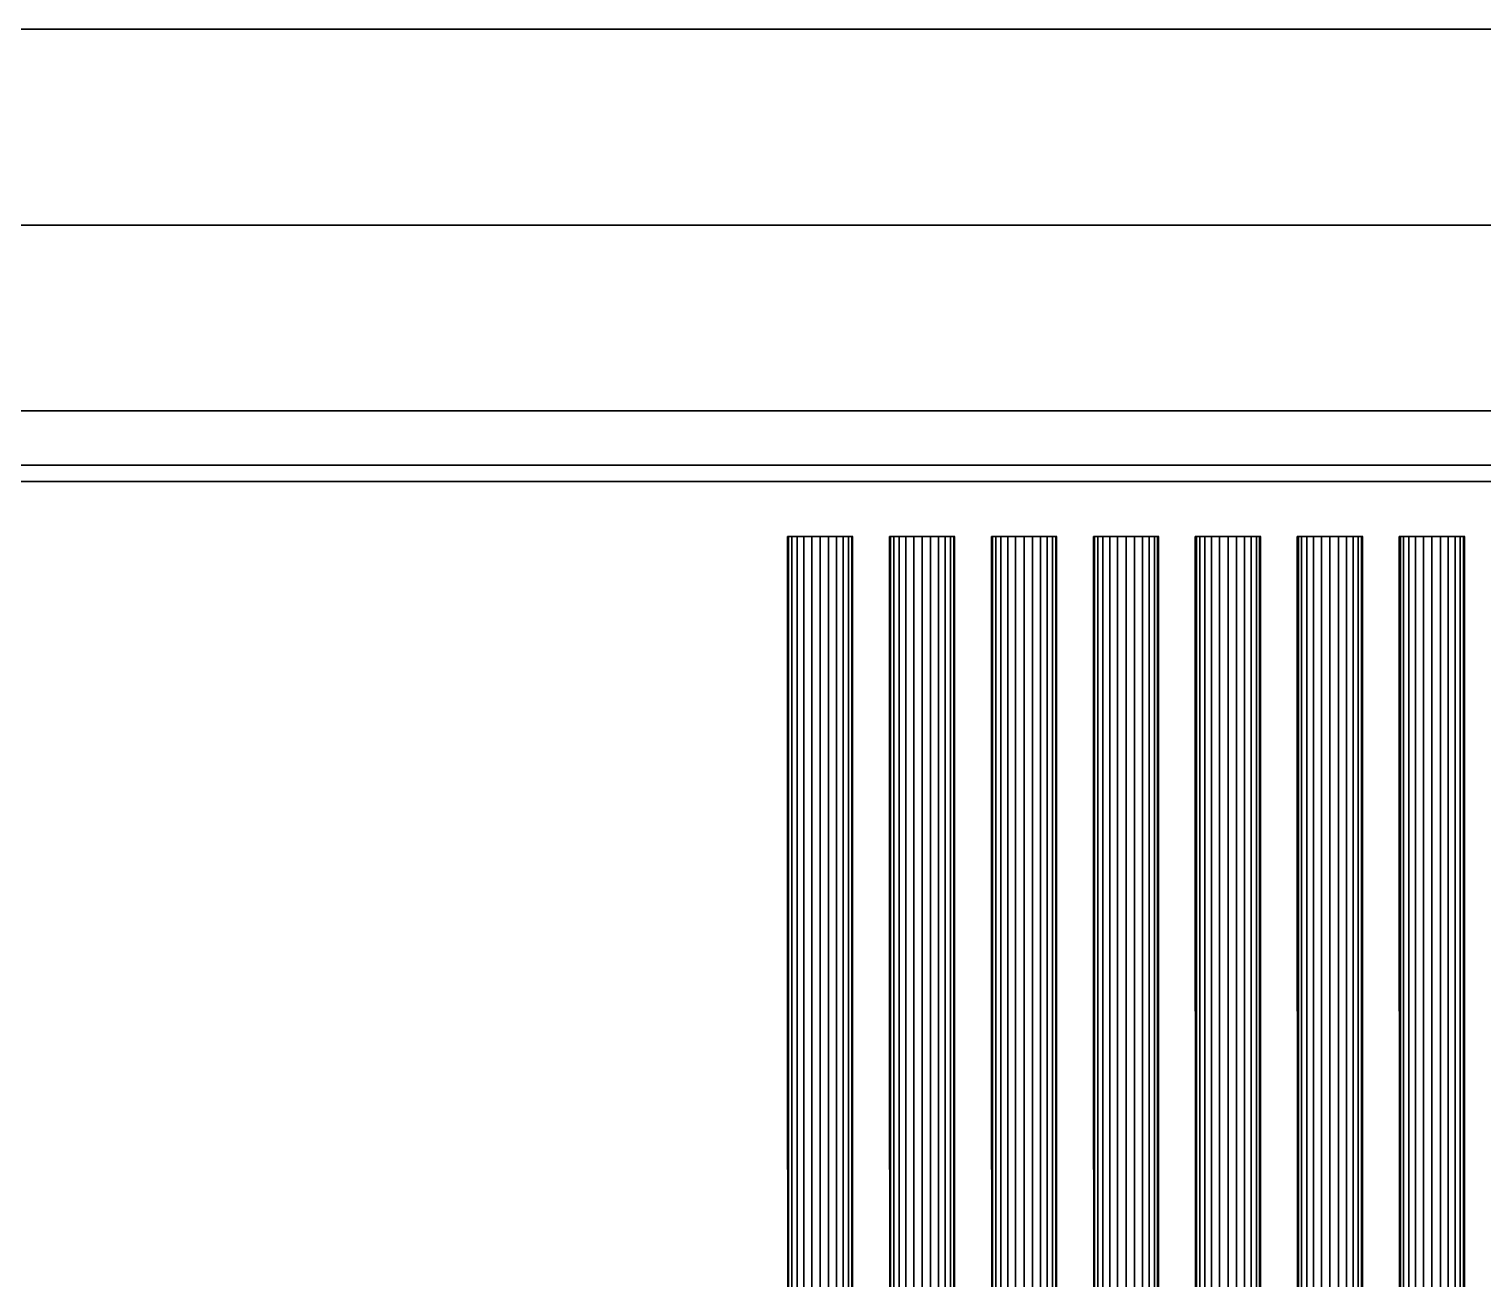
# Model space of a CAD drawing. Extents: x -1 to 1206, y -1086 to 56.
# Drawn here: x 664.6 to 931.3, y -229.2 to 0 of the extents above; entities that cross this region are included whole.
import ezdxf

# ---------------------------------------------------------------- set-up
doc = ezdxf.new("R2010")
doc.units = 0
for name, color, linetype in [('IQ_200_2D', 1, 'Continuous'), ('IQ_200_3D', 1, 'Continuous'), ('IQ_204_2D', 7, 'Continuous')]:
    doc.layers.add(name, color=color, linetype=linetype)

msp = doc.modelspace()

# ---------------------------------------------------------------- linework, layer by layer
at = {"layer": 'IQ_200_2D', "linetype": 'Continuous'}
msp.add_line((0, 0), (1200, 0), dxfattribs=at)
at = {"layer": 'IQ_204_2D', "linetype": 'Continuous'}
for p, q in [((1197, -70), (3, -70)), ((3, -80), (1197, -80)), ((1194, -83), (6, -83)), ((815.73, -93.09), (803.73, -93.09)), ((803.73, -93.09), (803.73, -790)), ((815.73, -790), (815.73, -93.09)), ((834.44, -93.09), (822.44, -93.09)), ((822.44, -93.09), (822.44, -790)), ((834.44, -790), (834.44, -93.09)), ((853.14, -93.09), (841.14, -93.09)), ((841.14, -93.09), (841.14, -790)), ((853.14, -790), (853.14, -93.09)), ((871.85, -93.09), (859.85, -93.09)), ((859.85, -93.09), (859.85, -790)), ((871.85, -790), (871.85, -93.09)), ((890.55, -93.09), (878.55, -93.09)), ((878.55, -93.09), (878.55, -790)), ((890.55, -790), (890.55, -93.09)), ((909.26, -93.09), (897.26, -93.09)), ((897.26, -93.09), (897.26, -790)), ((909.26, -790), (909.26, -93.09)), ((927.97, -93.09), (915.97, -93.09)), ((915.97, -93.09), (915.97, -790)), ((927.97, -790), (927.97, -93.09))]:
    msp.add_line(p, q, dxfattribs=at)

# ---------------------------------------------------------------- meshes
at = {"layer": 'IQ_200_3D', "linetype": 'Continuous'}
mesh = msp.add_polyface(dxfattribs=at)
corners = [(1200, -856, 649), (0, -856, 649), (0, 0, 649), (1200, 0, 649)]
mesh.append_faces([[corners[k] for k in face] for face in [(0, 1, 2, 3)]])
mesh = msp.add_polyface(dxfattribs=at)
corners = [(1200, 0, 649), (0, 0, 649), (0, 0, 900), (1200, 0, 900)]
mesh.append_faces([[corners[k] for k in face] for face in [(0, 1, 2, 3)]])
mesh = msp.add_polyface(dxfattribs=at)
corners = [(1200, 0, 900), (0, 0, 900), (0, -917, 900), (1200, -917, 900)]
mesh.append_faces([[corners[k] for k in face] for face in [(0, 1, 2, 3)]])
mesh = msp.add_polyface(dxfattribs=at)
corners = [(3, 0, 993.43), (1197, 0, 993.43), (1197, 0, 900), (3, 0, 900)]
mesh.append_faces([[corners[k] for k in face] for face in [(0, 1, 2, 3)]])
mesh = msp.add_polyface(dxfattribs=at)
corners = [(3, 0, 900), (1197, 0, 900), (1197, -80, 900), (3, -80, 900)]
mesh.append_faces([[corners[k] for k in face] for face in [(0, 1, 2, 3)]])
mesh = msp.add_polyface(dxfattribs=at)
corners = [(3, 0, 993.43), (3, -35.96, 989.52), (3, -70, 977.27), (1197, -70, 977.27), (1197, -35.96, 989.52), (1197, 0, 993.43)]
mesh.append_faces([[corners[k] for k in face] for face in [(2, 3, 4, 1), (5, 0, 1, 4)]], dxfattribs={"vtx2": -1})
mesh = msp.add_polyface(dxfattribs=at)
corners = [(3, -80, 977.27), (1197, -80, 977.27), (1197, -70, 977.27), (3, -70, 977.27)]
mesh.append_faces([[corners[k] for k in face] for face in [(0, 1, 2, 3)]])
mesh = msp.add_polyface(dxfattribs=at)
corners = [(3, -80, 900), (1197, -80, 900), (1197, -80, 977.27), (3, -80, 977.27)]
mesh.append_faces([[corners[k] for k in face] for face in [(0, 1, 2, 3)]])
mesh = msp.add_polyface(dxfattribs=at)
corners = [(6, -796.2, 903), (1194, -796.2, 903), (1194, -83, 903), (6, -83, 903)]
mesh.append_faces([[corners[k] for k in face] for face in [(0, 1, 2, 3)]])
mesh = msp.add_polyface(dxfattribs=at)
corners = [(1194, -83, 900), (1194, -796.2, 900), (6, -796.2, 900), (6, -83, 900)]
mesh.append_faces([[corners[k] for k in face] for face in [(0, 1, 2, 3)]])
mesh = msp.add_polyface(dxfattribs=at)
corners = [(1194, -83, 903), (1194, -83, 900), (6, -83, 900), (6, -83, 903)]
mesh.append_faces([[corners[k] for k in face] for face in [(0, 1, 2, 3)]])
mesh = msp.add_polyface(dxfattribs=at)
corners = [(803.73, -93.09, 902), (803.93, -93.09, 903.55), (804.53, -93.09, 905), (805.49, -93.09, 906.24), (806.73, -93.09, 907.19), (808.18, -93.09, 907.79), (809.73, -93.09, 908), (811.28, -93.09, 907.79), (812.73, -93.09, 907.19), (813.97, -93.09, 906.24), (814.93, -93.09, 905), (815.53, -93.09, 903.55), (815.73, -93.09, 902)]
mesh.append_faces([[corners[k] for k in face] for face in [(0, 11, 12), (7, 4, 5, 6)]], dxfattribs={"vtx0": -1})
mesh.append_faces([[corners[k] for k in face] for face in [(11, 0, 1, 7)]], dxfattribs={"vtx0": -1, "vtx2": -1, "vtx3": -1})
mesh.append_faces([[corners[k] for k in face] for face in [(9, 10, 8)]], dxfattribs={"vtx1": -1})
mesh.append_faces([[corners[k] for k in face] for face in [(1, 2, 4, 7)]], dxfattribs={"vtx1": -1, "vtx2": -1, "vtx3": -1})
mesh.append_faces([[corners[k] for k in face] for face in [(10, 11, 7, 8)]], dxfattribs={"vtx1": -1, "vtx3": -1})
mesh.append_faces([[corners[k] for k in face] for face in [(2, 3, 4)]], dxfattribs={"vtx2": -1})
mesh = msp.add_polyface(dxfattribs=at)
corners = [(803.73, -790, 902), (803.93, -790, 903.55), (804.53, -790, 905), (805.49, -790, 906.24), (806.73, -790, 907.19), (808.18, -790, 907.79), (809.73, -790, 908), (811.28, -790, 907.79), (812.73, -790, 907.19), (813.97, -790, 906.24), (814.93, -790, 905), (815.53, -790, 903.55), (815.73, -790, 902), (815.73, -93.09, 902), (815.53, -93.09, 903.55), (814.93, -93.09, 905), (813.97, -93.09, 906.24), (812.73, -93.09, 907.19), (811.28, -93.09, 907.79), (809.73, -93.09, 908), (808.18, -93.09, 907.79), (806.73, -93.09, 907.19), (805.49, -93.09, 906.24), (804.53, -93.09, 905), (803.93, -93.09, 903.55), (803.73, -93.09, 902)]
mesh.append_faces([[corners[k] for k in face] for face in [(14, 12, 13)]], dxfattribs={"vtx0": -1})
mesh.append_faces([[corners[k] for k in face] for face in [(11, 14, 15, 10), (10, 15, 16, 9), (8, 17, 18, 7), (9, 16, 17, 8), (7, 18, 19, 6), (14, 11, 12), (5, 20, 21, 4), (4, 21, 22, 3), (2, 23, 24, 1), (3, 22, 23, 2), (1, 24, 25), (20, 5, 6, 19)]], dxfattribs={"vtx0": -1, "vtx2": -1})
mesh.append_faces([[corners[k] for k in face] for face in [(25, 0, 1)]], dxfattribs={"vtx2": -1})
mesh = msp.add_polyface(dxfattribs=at)
corners = [(822.44, -93.09, 902), (822.64, -93.09, 903.55), (823.24, -93.09, 905), (824.19, -93.09, 906.24), (825.44, -93.09, 907.19), (826.88, -93.09, 907.79), (828.44, -93.09, 908), (829.99, -93.09, 907.79), (831.44, -93.09, 907.19), (832.68, -93.09, 906.24), (833.63, -93.09, 905), (834.23, -93.09, 903.55), (834.44, -93.09, 902)]
mesh.append_faces([[corners[k] for k in face] for face in [(0, 11, 12), (7, 4, 5, 6)]], dxfattribs={"vtx0": -1})
mesh.append_faces([[corners[k] for k in face] for face in [(11, 0, 1, 7)]], dxfattribs={"vtx0": -1, "vtx2": -1, "vtx3": -1})
mesh.append_faces([[corners[k] for k in face] for face in [(9, 10, 8)]], dxfattribs={"vtx1": -1})
mesh.append_faces([[corners[k] for k in face] for face in [(1, 2, 4, 7)]], dxfattribs={"vtx1": -1, "vtx2": -1, "vtx3": -1})
mesh.append_faces([[corners[k] for k in face] for face in [(10, 11, 7, 8)]], dxfattribs={"vtx1": -1, "vtx3": -1})
mesh.append_faces([[corners[k] for k in face] for face in [(2, 3, 4)]], dxfattribs={"vtx2": -1})
mesh = msp.add_polyface(dxfattribs=at)
corners = [(822.44, -790, 902), (822.64, -790, 903.55), (823.24, -790, 905), (824.19, -790, 906.24), (825.44, -790, 907.19), (826.88, -790, 907.79), (828.44, -790, 908), (829.99, -790, 907.79), (831.44, -790, 907.19), (832.68, -790, 906.24), (833.63, -790, 905), (834.23, -790, 903.55), (834.44, -790, 902), (834.44, -93.09, 902), (834.23, -93.09, 903.55), (833.63, -93.09, 905), (832.68, -93.09, 906.24), (831.44, -93.09, 907.19), (829.99, -93.09, 907.79), (828.44, -93.09, 908), (826.88, -93.09, 907.79), (825.44, -93.09, 907.19), (824.19, -93.09, 906.24), (823.24, -93.09, 905), (822.64, -93.09, 903.55), (822.44, -93.09, 902)]
mesh.append_faces([[corners[k] for k in face] for face in [(14, 12, 13)]], dxfattribs={"vtx0": -1})
mesh.append_faces([[corners[k] for k in face] for face in [(11, 14, 15, 10), (10, 15, 16, 9), (8, 17, 18, 7), (9, 16, 17, 8), (7, 18, 19, 6), (14, 11, 12), (5, 20, 21, 4), (4, 21, 22, 3), (2, 23, 24, 1), (3, 22, 23, 2), (1, 24, 25), (20, 5, 6, 19)]], dxfattribs={"vtx0": -1, "vtx2": -1})
mesh.append_faces([[corners[k] for k in face] for face in [(25, 0, 1)]], dxfattribs={"vtx2": -1})
mesh = msp.add_polyface(dxfattribs=at)
corners = [(841.14, -93.09, 902), (841.35, -93.09, 903.55), (841.95, -93.09, 905), (842.9, -93.09, 906.24), (844.14, -93.09, 907.19), (845.59, -93.09, 907.79), (847.14, -93.09, 908), (848.7, -93.09, 907.79), (850.14, -93.09, 907.19), (851.38, -93.09, 906.24), (852.34, -93.09, 905), (852.94, -93.09, 903.55), (853.14, -93.09, 902)]
mesh.append_faces([[corners[k] for k in face] for face in [(0, 11, 12), (7, 4, 5, 6)]], dxfattribs={"vtx0": -1})
mesh.append_faces([[corners[k] for k in face] for face in [(11, 0, 1, 7)]], dxfattribs={"vtx0": -1, "vtx2": -1, "vtx3": -1})
mesh.append_faces([[corners[k] for k in face] for face in [(9, 10, 8)]], dxfattribs={"vtx1": -1})
mesh.append_faces([[corners[k] for k in face] for face in [(1, 2, 4, 7)]], dxfattribs={"vtx1": -1, "vtx2": -1, "vtx3": -1})
mesh.append_faces([[corners[k] for k in face] for face in [(10, 11, 7, 8)]], dxfattribs={"vtx1": -1, "vtx3": -1})
mesh.append_faces([[corners[k] for k in face] for face in [(2, 3, 4)]], dxfattribs={"vtx2": -1})
mesh = msp.add_polyface(dxfattribs=at)
corners = [(841.14, -790, 902), (841.35, -790, 903.55), (841.95, -790, 905), (842.9, -790, 906.24), (844.14, -790, 907.19), (845.59, -790, 907.79), (847.14, -790, 908), (848.7, -790, 907.79), (850.14, -790, 907.19), (851.38, -790, 906.24), (852.34, -790, 905), (852.94, -790, 903.55), (853.14, -790, 902), (853.14, -93.09, 902), (852.94, -93.09, 903.55), (852.34, -93.09, 905), (851.38, -93.09, 906.24), (850.14, -93.09, 907.19), (848.7, -93.09, 907.79), (847.14, -93.09, 908), (845.59, -93.09, 907.79), (844.14, -93.09, 907.19), (842.9, -93.09, 906.24), (841.95, -93.09, 905), (841.35, -93.09, 903.55), (841.14, -93.09, 902)]
mesh.append_faces([[corners[k] for k in face] for face in [(14, 12, 13)]], dxfattribs={"vtx0": -1})
mesh.append_faces([[corners[k] for k in face] for face in [(11, 14, 15, 10), (10, 15, 16, 9), (8, 17, 18, 7), (9, 16, 17, 8), (7, 18, 19, 6), (14, 11, 12), (5, 20, 21, 4), (4, 21, 22, 3), (2, 23, 24, 1), (3, 22, 23, 2), (1, 24, 25), (20, 5, 6, 19)]], dxfattribs={"vtx0": -1, "vtx2": -1})
mesh.append_faces([[corners[k] for k in face] for face in [(25, 0, 1)]], dxfattribs={"vtx2": -1})
mesh = msp.add_polyface(dxfattribs=at)
corners = [(859.85, -93.09, 902), (860.05, -93.09, 903.55), (860.65, -93.09, 905), (861.61, -93.09, 906.24), (862.85, -93.09, 907.19), (864.3, -93.09, 907.79), (865.85, -93.09, 908), (867.4, -93.09, 907.79), (868.85, -93.09, 907.19), (870.09, -93.09, 906.24), (871.04, -93.09, 905), (871.64, -93.09, 903.55), (871.85, -93.09, 902)]
mesh.append_faces([[corners[k] for k in face] for face in [(0, 11, 12), (7, 4, 5, 6)]], dxfattribs={"vtx0": -1})
mesh.append_faces([[corners[k] for k in face] for face in [(11, 0, 1, 7)]], dxfattribs={"vtx0": -1, "vtx2": -1, "vtx3": -1})
mesh.append_faces([[corners[k] for k in face] for face in [(9, 10, 8)]], dxfattribs={"vtx1": -1})
mesh.append_faces([[corners[k] for k in face] for face in [(1, 2, 4, 7)]], dxfattribs={"vtx1": -1, "vtx2": -1, "vtx3": -1})
mesh.append_faces([[corners[k] for k in face] for face in [(10, 11, 7, 8)]], dxfattribs={"vtx1": -1, "vtx3": -1})
mesh.append_faces([[corners[k] for k in face] for face in [(2, 3, 4)]], dxfattribs={"vtx2": -1})
mesh = msp.add_polyface(dxfattribs=at)
corners = [(859.85, -790, 902), (860.05, -790, 903.55), (860.65, -790, 905), (861.61, -790, 906.24), (862.85, -790, 907.19), (864.3, -790, 907.79), (865.85, -790, 908), (867.4, -790, 907.79), (868.85, -790, 907.19), (870.09, -790, 906.24), (871.04, -790, 905), (871.64, -790, 903.55), (871.85, -790, 902), (871.85, -93.09, 902), (871.64, -93.09, 903.55), (871.04, -93.09, 905), (870.09, -93.09, 906.24), (868.85, -93.09, 907.19), (867.4, -93.09, 907.79), (865.85, -93.09, 908), (864.3, -93.09, 907.79), (862.85, -93.09, 907.19), (861.61, -93.09, 906.24), (860.65, -93.09, 905), (860.05, -93.09, 903.55), (859.85, -93.09, 902)]
mesh.append_faces([[corners[k] for k in face] for face in [(14, 12, 13)]], dxfattribs={"vtx0": -1})
mesh.append_faces([[corners[k] for k in face] for face in [(11, 14, 15, 10), (10, 15, 16, 9), (8, 17, 18, 7), (9, 16, 17, 8), (7, 18, 19, 6), (14, 11, 12), (5, 20, 21, 4), (4, 21, 22, 3), (2, 23, 24, 1), (3, 22, 23, 2), (1, 24, 25), (20, 5, 6, 19)]], dxfattribs={"vtx0": -1, "vtx2": -1})
mesh.append_faces([[corners[k] for k in face] for face in [(25, 0, 1)]], dxfattribs={"vtx2": -1})
mesh = msp.add_polyface(dxfattribs=at)
corners = [(878.55, -93.09, 902), (878.76, -93.09, 903.55), (879.36, -93.09, 905), (880.31, -93.09, 906.24), (881.55, -93.09, 907.19), (883, -93.09, 907.79), (884.55, -93.09, 908), (886.11, -93.09, 907.79), (887.55, -93.09, 907.19), (888.8, -93.09, 906.24), (889.75, -93.09, 905), (890.35, -93.09, 903.55), (890.55, -93.09, 902)]
mesh.append_faces([[corners[k] for k in face] for face in [(0, 11, 12), (7, 4, 5, 6)]], dxfattribs={"vtx0": -1})
mesh.append_faces([[corners[k] for k in face] for face in [(11, 0, 1, 7)]], dxfattribs={"vtx0": -1, "vtx2": -1, "vtx3": -1})
mesh.append_faces([[corners[k] for k in face] for face in [(9, 10, 8)]], dxfattribs={"vtx1": -1})
mesh.append_faces([[corners[k] for k in face] for face in [(1, 2, 4, 7)]], dxfattribs={"vtx1": -1, "vtx2": -1, "vtx3": -1})
mesh.append_faces([[corners[k] for k in face] for face in [(10, 11, 7, 8)]], dxfattribs={"vtx1": -1, "vtx3": -1})
mesh.append_faces([[corners[k] for k in face] for face in [(2, 3, 4)]], dxfattribs={"vtx2": -1})
mesh = msp.add_polyface(dxfattribs=at)
corners = [(878.55, -790, 902), (878.76, -790, 903.55), (879.36, -790, 905), (880.31, -790, 906.24), (881.55, -790, 907.19), (883, -790, 907.79), (884.55, -790, 908), (886.11, -790, 907.79), (887.55, -790, 907.19), (888.8, -790, 906.24), (889.75, -790, 905), (890.35, -790, 903.55), (890.55, -790, 902), (890.55, -93.09, 902), (890.35, -93.09, 903.55), (889.75, -93.09, 905), (888.8, -93.09, 906.24), (887.55, -93.09, 907.19), (886.11, -93.09, 907.79), (884.55, -93.09, 908), (883, -93.09, 907.79), (881.55, -93.09, 907.19), (880.31, -93.09, 906.24), (879.36, -93.09, 905), (878.76, -93.09, 903.55), (878.55, -93.09, 902)]
mesh.append_faces([[corners[k] for k in face] for face in [(14, 12, 13)]], dxfattribs={"vtx0": -1})
mesh.append_faces([[corners[k] for k in face] for face in [(11, 14, 15, 10), (10, 15, 16, 9), (8, 17, 18, 7), (9, 16, 17, 8), (7, 18, 19, 6), (14, 11, 12), (5, 20, 21, 4), (4, 21, 22, 3), (2, 23, 24, 1), (3, 22, 23, 2), (1, 24, 25), (20, 5, 6, 19)]], dxfattribs={"vtx0": -1, "vtx2": -1})
mesh.append_faces([[corners[k] for k in face] for face in [(25, 0, 1)]], dxfattribs={"vtx2": -1})
mesh = msp.add_polyface(dxfattribs=at)
corners = [(897.26, -93.09, 902), (897.46, -93.09, 903.55), (898.06, -93.09, 905), (899.02, -93.09, 906.24), (900.26, -93.09, 907.19), (901.71, -93.09, 907.79), (903.26, -93.09, 908), (904.81, -93.09, 907.79), (906.26, -93.09, 907.19), (907.5, -93.09, 906.24), (908.46, -93.09, 905), (909.06, -93.09, 903.55), (909.26, -93.09, 902)]
mesh.append_faces([[corners[k] for k in face] for face in [(0, 11, 12), (7, 4, 5, 6)]], dxfattribs={"vtx0": -1})
mesh.append_faces([[corners[k] for k in face] for face in [(11, 0, 1, 7)]], dxfattribs={"vtx0": -1, "vtx2": -1, "vtx3": -1})
mesh.append_faces([[corners[k] for k in face] for face in [(9, 10, 8)]], dxfattribs={"vtx1": -1})
mesh.append_faces([[corners[k] for k in face] for face in [(1, 2, 4, 7)]], dxfattribs={"vtx1": -1, "vtx2": -1, "vtx3": -1})
mesh.append_faces([[corners[k] for k in face] for face in [(10, 11, 7, 8)]], dxfattribs={"vtx1": -1, "vtx3": -1})
mesh.append_faces([[corners[k] for k in face] for face in [(2, 3, 4)]], dxfattribs={"vtx2": -1})
mesh = msp.add_polyface(dxfattribs=at)
corners = [(897.26, -790, 902), (897.46, -790, 903.55), (898.06, -790, 905), (899.02, -790, 906.24), (900.26, -790, 907.19), (901.71, -790, 907.79), (903.26, -790, 908), (904.81, -790, 907.79), (906.26, -790, 907.19), (907.5, -790, 906.24), (908.46, -790, 905), (909.06, -790, 903.55), (909.26, -790, 902), (909.26, -93.09, 902), (909.06, -93.09, 903.55), (908.46, -93.09, 905), (907.5, -93.09, 906.24), (906.26, -93.09, 907.19), (904.81, -93.09, 907.79), (903.26, -93.09, 908), (901.71, -93.09, 907.79), (900.26, -93.09, 907.19), (899.02, -93.09, 906.24), (898.06, -93.09, 905), (897.46, -93.09, 903.55), (897.26, -93.09, 902)]
mesh.append_faces([[corners[k] for k in face] for face in [(14, 12, 13)]], dxfattribs={"vtx0": -1})
mesh.append_faces([[corners[k] for k in face] for face in [(11, 14, 15, 10), (10, 15, 16, 9), (8, 17, 18, 7), (9, 16, 17, 8), (7, 18, 19, 6), (14, 11, 12), (5, 20, 21, 4), (4, 21, 22, 3), (2, 23, 24, 1), (3, 22, 23, 2), (1, 24, 25), (20, 5, 6, 19)]], dxfattribs={"vtx0": -1, "vtx2": -1})
mesh.append_faces([[corners[k] for k in face] for face in [(25, 0, 1)]], dxfattribs={"vtx2": -1})
mesh = msp.add_polyface(dxfattribs=at)
corners = [(915.97, -93.09, 902), (916.17, -93.09, 903.55), (916.77, -93.09, 905), (917.72, -93.09, 906.24), (918.97, -93.09, 907.19), (920.41, -93.09, 907.79), (921.97, -93.09, 908), (923.52, -93.09, 907.79), (924.97, -93.09, 907.19), (926.21, -93.09, 906.24), (927.16, -93.09, 905), (927.76, -93.09, 903.55), (927.97, -93.09, 902)]
mesh.append_faces([[corners[k] for k in face] for face in [(0, 11, 12), (7, 4, 5, 6)]], dxfattribs={"vtx0": -1})
mesh.append_faces([[corners[k] for k in face] for face in [(11, 0, 1, 7)]], dxfattribs={"vtx0": -1, "vtx2": -1, "vtx3": -1})
mesh.append_faces([[corners[k] for k in face] for face in [(9, 10, 8)]], dxfattribs={"vtx1": -1})
mesh.append_faces([[corners[k] for k in face] for face in [(1, 2, 4, 7)]], dxfattribs={"vtx1": -1, "vtx2": -1, "vtx3": -1})
mesh.append_faces([[corners[k] for k in face] for face in [(10, 11, 7, 8)]], dxfattribs={"vtx1": -1, "vtx3": -1})
mesh.append_faces([[corners[k] for k in face] for face in [(2, 3, 4)]], dxfattribs={"vtx2": -1})
mesh = msp.add_polyface(dxfattribs=at)
corners = [(915.97, -790, 902), (916.17, -790, 903.55), (916.77, -790, 905), (917.72, -790, 906.24), (918.97, -790, 907.19), (920.41, -790, 907.79), (921.97, -790, 908), (923.52, -790, 907.79), (924.97, -790, 907.19), (926.21, -790, 906.24), (927.16, -790, 905), (927.76, -790, 903.55), (927.97, -790, 902), (927.97, -93.09, 902), (927.76, -93.09, 903.55), (927.16, -93.09, 905), (926.21, -93.09, 906.24), (924.97, -93.09, 907.19), (923.52, -93.09, 907.79), (921.97, -93.09, 908), (920.41, -93.09, 907.79), (918.97, -93.09, 907.19), (917.72, -93.09, 906.24), (916.77, -93.09, 905), (916.17, -93.09, 903.55), (915.97, -93.09, 902)]
mesh.append_faces([[corners[k] for k in face] for face in [(14, 12, 13)]], dxfattribs={"vtx0": -1})
mesh.append_faces([[corners[k] for k in face] for face in [(11, 14, 15, 10), (10, 15, 16, 9), (8, 17, 18, 7), (9, 16, 17, 8), (7, 18, 19, 6), (14, 11, 12), (5, 20, 21, 4), (4, 21, 22, 3), (2, 23, 24, 1), (3, 22, 23, 2), (1, 24, 25), (20, 5, 6, 19)]], dxfattribs={"vtx0": -1, "vtx2": -1})
mesh.append_faces([[corners[k] for k in face] for face in [(25, 0, 1)]], dxfattribs={"vtx2": -1})

doc.saveas('drawing.dxf')
